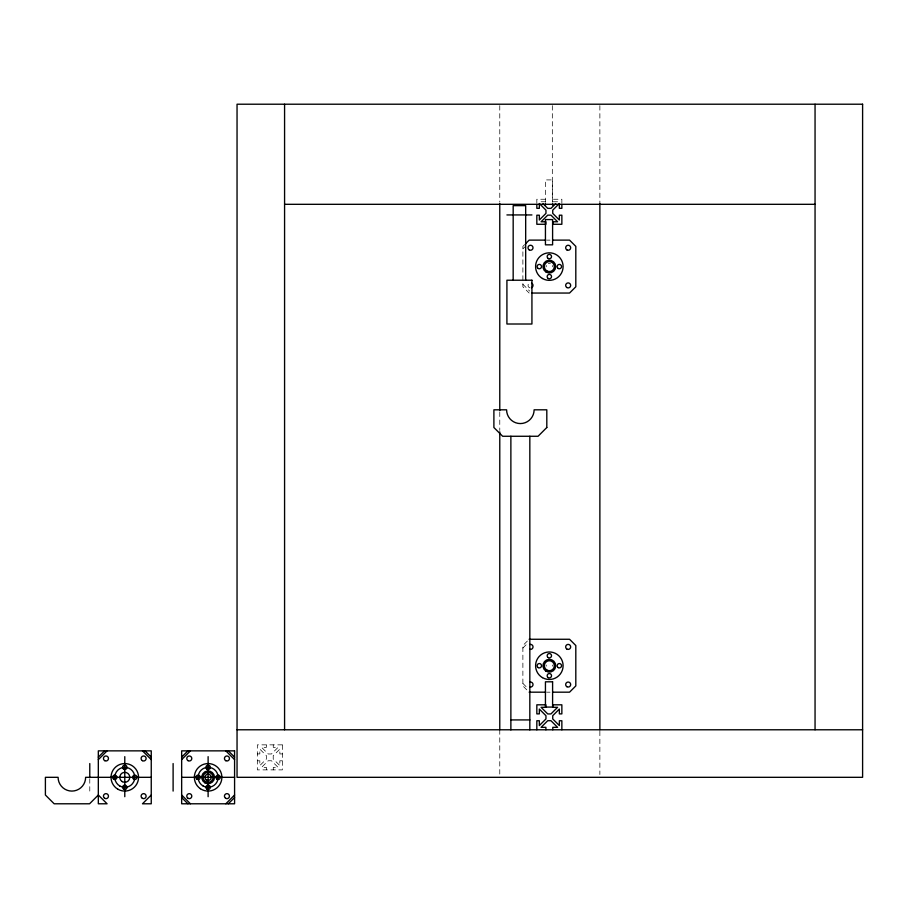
<?xml version="1.0" encoding="UTF-8"?>
<svg xmlns="http://www.w3.org/2000/svg" width="908" height="908" viewBox="0 0 908 908"><rect width="100%" height="100%" fill="white"/><g stroke="black" fill="none" stroke-linecap="round" stroke-linejoin="round"><path stroke-width="0.68" stroke-dasharray="4.54 3.41" d="M524.665 244.593L522.883 246.374L522.883 286.792L529.137 293.046M522.883 248.883L524.824 246.931M527.355 641.048L522.883 645.52L522.883 685.926L529.137 692.18M522.883 648.017L527.752 643.159M541.1 201.758L545.901 201.758L545.901 199.249L536.832 199.249L536.832 203.142M557.58 201.758L552.79 201.758L552.79 199.249L561.859 199.249L561.859 203.142M547.218 240.121L550.055 240.121M547.218 692.18L550.055 692.18M257.327 753.924L259.824 753.924L259.824 749.123L266.453 755.751L266.453 758.986L259.824 765.603L259.824 760.802L257.327 760.802M282.343 753.924L279.846 753.924L279.846 749.123L273.217 755.751L273.217 758.986L279.846 765.603L279.846 760.802L282.343 760.802M522.883 284.283L529.693 291.093M522.883 683.429L527.752 688.298M599.87 105.623L599.87 204.311M599.87 731.178L599.87 774.524M552.597 202.302L552.597 179.909L545.436 179.909L545.436 202.302M552.325 105.623L552.325 201.485M499.775 105.634L499.775 202.098M499.775 412.039L499.775 430.471M499.775 729.782L499.775 774.524M273.274 744.855L273.274 747.352L278.075 747.352L271.458 753.981L268.223 753.981L261.595 747.352L266.396 747.352L266.396 744.855M273.274 769.882L273.274 767.374L278.075 767.374L271.458 760.756L268.223 760.756L261.595 767.374L266.396 767.374L266.396 769.882M89.778 778.701L89.778 791.084M529.988 287.859A2.497 2.497 0 0 1 529.988 282.967M552.28 265.488A3.133 3.133 0 0 1 552.461 266.804M546.23 266.804A3.133 3.133 0 0 1 546.412 265.488M548.25 263.649A3.133 3.133 0 0 1 550.441 263.649M552.404 665.053A3.133 3.133 0 0 1 552.439 666.166M546.253 666.166A3.133 3.133 0 0 1 546.287 665.053M282.343 744.855L257.327 744.855L257.327 769.882L282.343 769.882L282.343 744.855"/><path stroke-width="1.36" d="M555.696 203.642L550.963 208.375L547.728 208.375L542.995 203.642M525.562 243.696L529.137 240.121L545.856 240.121M98.325 757.113L104.579 750.859M98.325 759.621L107.076 750.859M181.657 757.113L187.911 750.859M181.657 759.621L190.408 750.859M151.25 795.022L142.488 803.784L151.25 803.784L151.25 750.859L98.325 750.859L98.325 803.784L107.076 803.784L98.325 795.022L89.563 803.784L54.162 803.784L45.4 795.022L45.4 777.316L58.101 777.316A13.768 13.768 0 0 0 71.857 791.084A13.768 13.768 0 0 0 85.624 777.316L151.25 777.316M225.82 803.784L234.582 795.022M228.317 803.784L234.582 797.53M510.875 436.271L510.875 729.918M529.829 436.271L529.829 729.918M510.966 719.919L529.932 719.919M284.579 204.311L815.055 204.311M506.914 214.935L531.929 214.935M552.824 240.121L569.554 240.121L575.808 246.374L575.808 286.792L569.554 293.046L531.645 293.046M529.137 639.266L569.554 639.266L575.808 645.52L575.808 685.926L569.554 692.18L552.824 692.18M529.137 692.18L545.856 692.18M237.045 729.782L862.6 729.782M181.657 777.316L234.582 777.316M228.317 750.859L234.582 757.113M225.82 750.859L234.582 759.621M144.985 750.859L151.25 757.113M142.488 750.859L151.25 759.621M181.657 795.022L190.408 803.784M181.657 797.53L187.911 803.784M815.055 104.216L815.055 729.782M599.87 203.517L599.87 729.782M561.859 204.436L561.859 208.318L559.351 208.318L559.351 203.517L552.734 210.145L552.734 213.38L559.351 219.997L559.351 215.207L561.859 215.207L561.859 224.276L552.79 224.276L552.79 221.768L557.58 221.768L550.963 215.151L547.728 215.151L541.1 221.768L545.901 221.768L545.901 224.276L536.832 224.276L536.832 215.207L539.341 215.207L539.341 219.997L545.958 213.38L545.958 210.145L539.341 203.517L539.341 208.318L536.832 208.318L536.832 204.436M561.859 729.828L561.859 720.759L559.351 720.759L559.351 725.56L552.734 718.943L552.734 715.697L559.351 709.08L559.351 713.881L561.859 713.881L561.859 704.812L552.79 704.812L552.79 707.309L557.58 707.309L550.963 713.938L547.728 713.938L541.1 707.309L545.901 707.309L545.901 704.812L536.832 704.812L536.832 713.881L539.341 713.881L539.341 709.08L545.958 715.697L545.958 718.943L539.341 725.56L539.341 720.759L536.832 720.759L536.832 729.828M552.79 729.828L552.79 727.331L557.58 727.331L550.963 720.702L547.728 720.702L541.1 727.331L545.901 727.331L545.901 729.828M552.597 203.789L552.597 205.174M545.436 203.789L545.436 205.174M525.675 280.22L525.675 205.639L513.179 205.639L513.168 280.22M499.775 203.517L499.775 410.62M499.775 431.89L499.775 729.782M284.579 104.216L284.579 729.782M208.114 756.648L208.114 796.702M173.11 763.56L173.11 791.084M124.782 756.648L124.782 796.702M89.778 763.56L89.778 777.316M531.555 283.137A2.497 2.497 0 0 1 531.555 287.688M529.807 682.158A2.497 2.497 0 0 1 533.019 684.553A2.497 2.497 0 0 1 529.807 686.959M529.807 644.498A2.497 2.497 0 0 1 533.019 646.893A2.497 2.497 0 0 1 529.807 649.299M546.809 427.509L538.058 436.271L502.646 436.271L493.895 427.509L493.895 409.814L506.596 409.814A13.768 13.768 0 0 0 520.352 423.571A13.768 13.768 0 0 0 534.12 409.814L546.809 409.814L546.809 427.509M862.6 104.216L237.045 104.216L237.045 777.316L862.6 777.316L862.6 104.216M552.597 219.566L545.436 219.566L545.436 244.831L552.597 244.831L552.597 219.566M531.929 280.22L506.914 280.22L506.914 324.008L531.929 324.008L531.929 280.22M552.597 681.806L545.436 681.806L545.436 707.082L552.597 707.082L552.597 681.806M234.582 750.859L181.657 750.859L181.657 803.784L234.582 803.784L234.582 750.859M122.285 781.652A5.005 5.005 0 0 0 129.787 777.316A5.005 5.005 0 0 0 122.285 772.98A5.005 5.005 0 0 0 122.285 781.652M566.774 287.484A2.497 2.497 0 0 0 570.667 285.589A2.497 2.497 0 0 0 567.08 283.16A2.497 2.497 0 0 0 566.774 287.484M566.921 249.916A2.497 2.497 0 0 0 570.678 247.759A2.497 2.497 0 0 0 566.921 245.591A2.497 2.497 0 0 0 566.921 249.916M529.114 249.825A2.497 2.497 0 0 0 533.007 247.929A2.497 2.497 0 0 0 529.421 245.501A2.497 2.497 0 0 0 529.114 249.825M542.462 278.506A13.768 13.768 0 0 0 563.108 266.589A13.768 13.768 0 0 0 542.462 254.66A13.768 13.768 0 0 0 542.462 278.506M546.843 270.913A5.005 5.005 0 0 0 554.345 266.589A5.005 5.005 0 0 0 546.843 262.253A5.005 5.005 0 0 0 546.843 270.913M548.25 278.484A2.191 2.191 0 0 0 551.531 276.588A2.191 2.191 0 0 0 548.25 274.693A2.191 2.191 0 0 0 548.25 278.484M538.24 268.484A2.191 2.191 0 0 0 541.52 266.589A2.191 2.191 0 0 0 538.24 264.682A2.191 2.191 0 0 0 538.24 268.484M548.25 258.474A2.191 2.191 0 0 0 551.531 256.578A2.191 2.191 0 0 0 548.25 254.683A2.191 2.191 0 0 0 548.25 258.474M558.261 268.484A2.191 2.191 0 0 0 561.541 266.589A2.191 2.191 0 0 0 558.261 264.682A2.191 2.191 0 0 0 558.261 268.484M546.151 272.105A6.379 6.379 0 0 0 555.73 266.589A6.379 6.379 0 0 0 546.151 261.061A6.379 6.379 0 0 0 546.151 272.105M566.774 648.97A2.497 2.497 0 0 0 570.667 647.075A2.497 2.497 0 0 0 567.08 644.646A2.497 2.497 0 0 0 566.774 648.97M566.921 686.72A2.497 2.497 0 0 0 570.678 684.553A2.497 2.497 0 0 0 566.921 682.385A2.497 2.497 0 0 0 566.921 686.72M542.462 677.64A13.768 13.768 0 0 0 563.108 665.723A13.768 13.768 0 0 0 542.462 653.805A13.768 13.768 0 0 0 542.462 677.64M546.843 670.059A5.005 5.005 0 0 0 554.345 665.723A5.005 5.005 0 0 0 546.843 661.387A5.005 5.005 0 0 0 546.843 670.059M548.25 657.608A2.191 2.191 0 0 0 551.531 655.712A2.191 2.191 0 0 0 548.25 653.817A2.191 2.191 0 0 0 548.25 657.608M538.24 667.618A2.191 2.191 0 0 0 541.52 665.723A2.191 2.191 0 0 0 538.24 663.827A2.191 2.191 0 0 0 538.24 667.618M548.25 677.629A2.191 2.191 0 0 0 551.531 675.734A2.191 2.191 0 0 0 548.25 673.838A2.191 2.191 0 0 0 548.25 677.629M558.261 667.618A2.191 2.191 0 0 0 561.541 665.723A2.191 2.191 0 0 0 558.261 663.827A2.191 2.191 0 0 0 558.261 667.618M545.765 671.012A6.379 6.379 0 0 0 555.707 666.177A6.379 6.379 0 0 0 546.559 659.98A6.379 6.379 0 0 0 545.765 671.012M117.904 789.234A13.768 13.768 0 0 0 138.549 777.316A13.768 13.768 0 0 0 117.904 765.399A13.768 13.768 0 0 0 117.904 789.234M142.363 798.314A2.497 2.497 0 0 0 146.12 796.146A2.497 2.497 0 0 0 142.363 793.978A2.497 2.497 0 0 0 142.363 798.314M142.363 760.654A2.497 2.497 0 0 0 146.12 758.486A2.497 2.497 0 0 0 142.363 756.319A2.497 2.497 0 0 0 142.363 760.654M104.704 760.654A2.497 2.497 0 0 0 108.461 758.486A2.497 2.497 0 0 0 104.704 756.319A2.497 2.497 0 0 0 104.704 760.654M104.704 798.314A2.497 2.497 0 0 0 108.461 796.146A2.497 2.497 0 0 0 104.704 793.978A2.497 2.497 0 0 0 104.704 798.314M113.682 779.212A2.191 2.191 0 0 0 116.962 777.316A2.191 2.191 0 0 0 113.682 775.421A2.191 2.191 0 0 0 113.682 779.212M123.692 789.222A2.191 2.191 0 0 0 126.972 787.327A2.191 2.191 0 0 0 123.692 785.431A2.191 2.191 0 0 0 123.692 789.222M133.703 779.212A2.191 2.191 0 0 0 136.983 777.316A2.191 2.191 0 0 0 133.703 775.421A2.191 2.191 0 0 0 133.703 779.212M123.692 769.212A2.191 2.191 0 0 0 126.972 767.317A2.191 2.191 0 0 0 123.692 765.41A2.191 2.191 0 0 0 123.692 769.212M119.777 785.987A10.011 10.011 0 0 0 134.793 777.316A10.011 10.011 0 0 0 119.777 768.656A10.011 10.011 0 0 0 119.777 785.987M206.366 779.915A3.133 3.133 0 0 0 211.235 777.543A3.133 3.133 0 0 0 206.752 774.501A3.133 3.133 0 0 0 206.366 779.915M200.407 788.723A13.768 13.768 0 0 0 221.847 778.304A13.768 13.768 0 0 0 202.098 764.945A13.768 13.768 0 0 0 200.407 788.723M225.695 798.314A2.497 2.497 0 0 0 229.452 796.146A2.497 2.497 0 0 0 225.695 793.978A2.497 2.497 0 0 0 225.695 798.314M225.695 760.654A2.497 2.497 0 0 0 229.452 758.486A2.497 2.497 0 0 0 225.695 756.319A2.497 2.497 0 0 0 225.695 760.654M188.035 760.654A2.497 2.497 0 0 0 191.792 758.486A2.497 2.497 0 0 0 188.035 756.319A2.497 2.497 0 0 0 188.035 760.654M188.035 798.314A2.497 2.497 0 0 0 191.792 796.146A2.497 2.497 0 0 0 188.035 793.978A2.497 2.497 0 0 0 188.035 798.314M204.924 782.844A6.379 6.379 0 0 0 214.492 777.316A6.379 6.379 0 0 0 204.924 771.789A6.379 6.379 0 0 0 204.924 782.844M205.617 781.652A5.005 5.005 0 0 0 213.119 777.316A5.005 5.005 0 0 0 205.617 772.98A5.005 5.005 0 0 0 205.617 781.652M207.024 769.212A2.191 2.191 0 0 0 210.304 767.317A2.191 2.191 0 0 0 207.024 765.41A2.191 2.191 0 0 0 207.024 769.212M217.035 779.212A2.191 2.191 0 0 0 220.315 777.316A2.191 2.191 0 0 0 217.035 775.421A2.191 2.191 0 0 0 217.035 779.212M207.024 789.222A2.191 2.191 0 0 0 210.304 787.327A2.191 2.191 0 0 0 207.024 785.431A2.191 2.191 0 0 0 207.024 789.222M197.013 779.212A2.191 2.191 0 0 0 200.293 777.316A2.191 2.191 0 0 0 197.013 775.421A2.191 2.191 0 0 0 197.013 779.212M203.108 785.987A10.011 10.011 0 0 0 218.124 777.316A10.011 10.011 0 0 0 203.108 768.656A10.011 10.011 0 0 0 203.108 785.987"/></g></svg>
